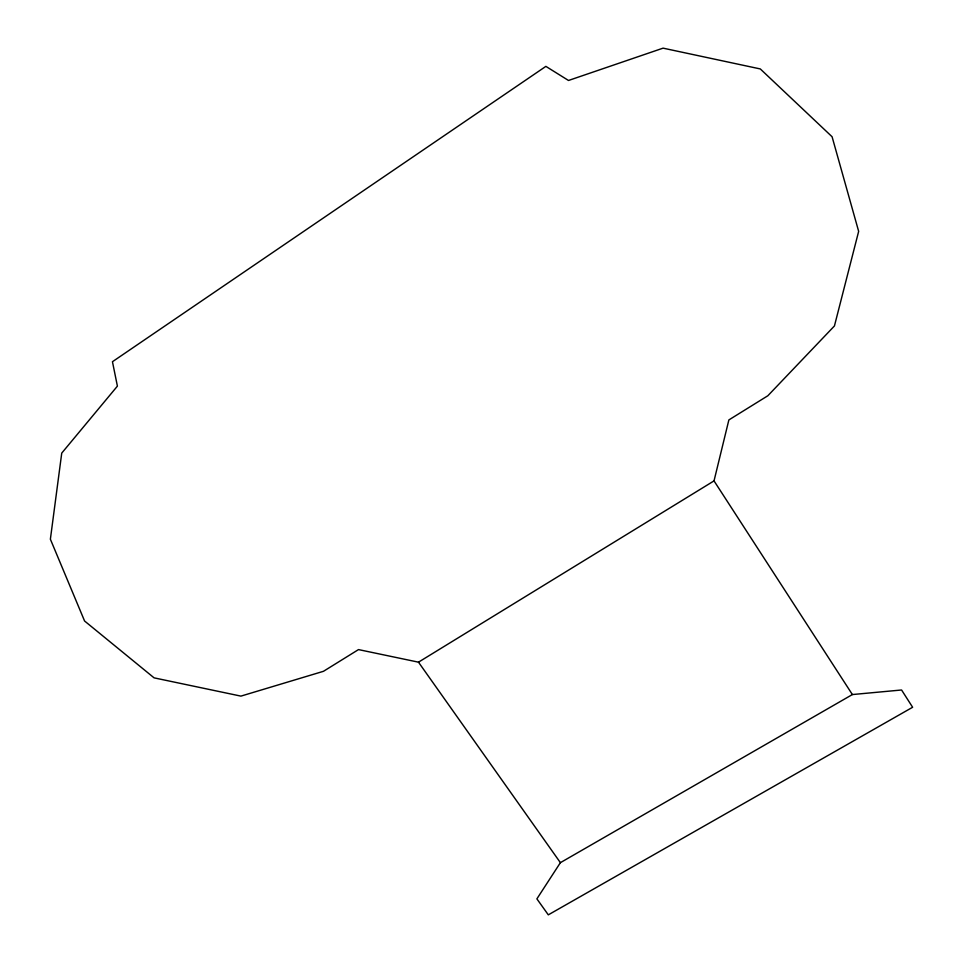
<?xml version="1.0" encoding="UTF-8"?>
<svg xmlns="http://www.w3.org/2000/svg" width="963" height="963" viewBox="0 0 963 963"><rect width="100%" height="100%" fill="white"/><g stroke="black" fill="none" stroke-linecap="round" stroke-linejoin="round"><path stroke-width="1.44" d="M418.484 662.171L714.028 480.886L728.871 419.928L767.848 395.757L834.44 325.951L858.659 231.361L832.08 136.746L760.301 68.939L663.074 48.15L568.507 80.471L545.877 66.375L112.454 361.715L117.402 386.127L61.74 453.104L50.377 539.208L84.575 621.003L154.092 677.856L240.919 696.117L323.472 671.307L358.501 649.592L418.484 662.171L560.394 862.667L536.885 898.864L548.308 914.85L912.623 707.263L901.573 689.99L852.387 694.552L560.394 862.667M714.028 480.886L852.387 694.552"/></g></svg>
